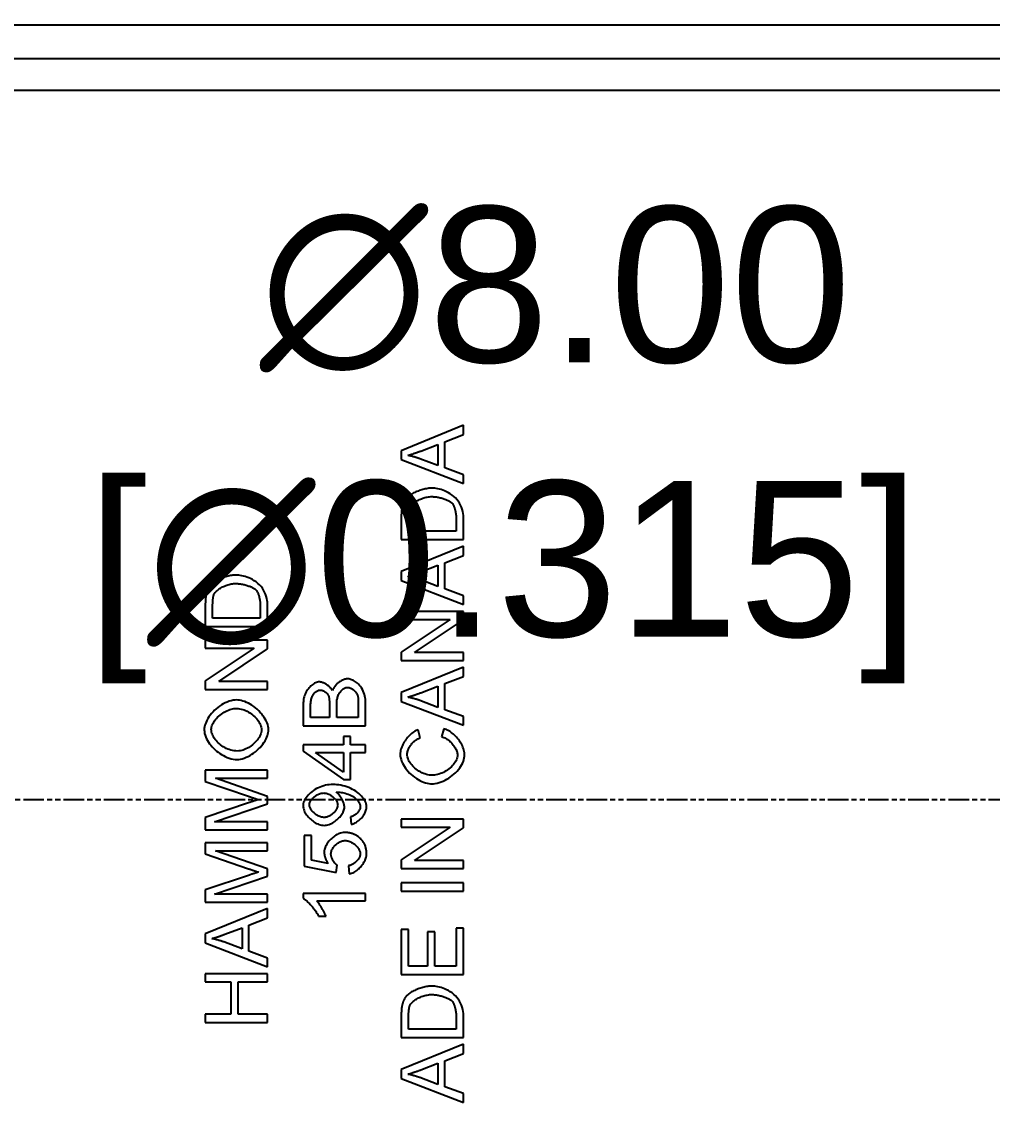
# Model space of a CAD drawing. Extents: x 13 to 546, y 6 to 425.
# Drawn here: x 160.46 to 191.65, y 351.67 to 386.38 of the extents above; entities that cross this region are included whole.
import ezdxf

# ---------------------------------------------------------------- set-up
doc = ezdxf.new("R2010")
doc.units = 0
doc.linetypes.add('DOUBLE_DASH_CHAIN', pattern=[1.2403, 0.6614, -0.0827, 0.1654, -0.0827, 0.1654, -0.0827])
doc.layers.get('DEFPOINTS').update_dxf_attribs({"linetype": 'CONTINUOUS'})
for name, color, linetype in [('DIMENSION__ANSI_', 7, 'CONTINUOUS'), ('SECTION_LINE__ANSI_', 7, 'DOUBLE_DASH_CHAIN'), ('VISIBLE__ANSI_', 7, 'CONTINUOUS')]:
    doc.layers.add(name, color=color, linetype=linetype)
doc.styles.add('NOTE_TEXT__ANSI_', font='ARIAL.TTF')
doc.dimstyles.get("Standard").update_dxf_attribs({"dimtxt": 2.5, "dimasz": 2.5, "dimexe": 1.25, "dimexo": 0.625, "dimtad": 1, "dimcen": 2.5, "dimazin": 3, "dimtfac": 1, "dimtmove": 0, "dimatfit": 3})

# ---------------------------------------------------------------- blocks, each defined once
blk = doc.blocks.new('2DTRANSSECTION0')
at = {"layer": 'SECTION_LINE__ANSI_', "linetype": 'DOUBLE_DASH_CHAIN'}
blk.add_line((215.453, 361.384), (124.453, 361.384), dxfattribs=at)
blk = doc.blocks.new('*X44')
at = {"layer": 'DIMENSION__ANSI_', "linetype": 'CONTINUOUS', "style": 'NOTE_TEXT__ANSI_'}
for s, p in [('64.60', (159.611, 407.148)), (' [2.543]', (154.015, 398.338))]:
    blk.add_text(s, height=5, dxfattribs=at).set_placement(p)
blk = doc.blocks.new('*D6')
at = {"layer": 'DEFPOINTS', "color": 0}
for p in [(202.253, 404.766), (137.653, 381.184), (202.253, 381.184)]:
    blk.add_point(p, dxfattribs=at)
at = {"layer": 'DIMENSION__ANSI_'}
for p, q in [((137.653, 382.784), (137.653, 407.941)), ((202.253, 382.784), (202.253, 407.941)), ((140.153, 404.766), (157.387, 404.766)), ((199.753, 404.766), (181.835, 404.766))]:
    blk.add_line(p, q, dxfattribs=at)
for points in [[(140.153, 405.183), (140.153, 404.35), (137.653, 404.766)], [(199.753, 405.183), (199.753, 404.35), (202.253, 404.766)]]:
    blk.add_solid(points, dxfattribs=at)
blk.add_blockref('*X44', (0, 0), dxfattribs=at)
blk = doc.blocks.new('*X46')
at = {"layer": 'DIMENSION__ANSI_', "linetype": 'CONTINUOUS', "style": 'NOTE_TEXT__ANSI_'}
for s, p in [('∅8.00', (168.114, 375.443)), (' [∅0.315]', (160.614, 366.633))]:
    blk.add_text(s, height=5, dxfattribs=at).set_placement(p)
blk = doc.blocks.new('*D8')
at = {"layer": 'DEFPOINTS', "color": 0}
for p in [(204.794, 384.272), (199.711, 378.095)]:
    blk.add_point(p, dxfattribs=at)
at = {"layer": 'DIMENSION__ANSI_'}
for p, q in [((202.163, 381.184), (202.343, 381.184)), ((202.253, 381.094), (202.253, 381.274)), ((195.435, 372.898), (198.123, 376.164)), ((192.935, 372.898), (195.435, 372.898))]:
    blk.add_line(p, q, dxfattribs=at)
blk.add_solid([(197.801, 376.429), (198.445, 375.899), (199.711, 378.095)], dxfattribs=at)
blk.add_blockref('*X46', (0, 0), dxfattribs=at)

msp = doc.modelspace()

# ---------------------------------------------------------------- linework, layer by layer
at = {"layer": 'VISIBLE__ANSI_'}
for p, q in [((132.553, 386.284), (207.353, 386.284)), ((200.253, 385.184), (139.653, 385.184)), ((141.394, 384.184), (198.511, 384.184)), ((174.66, 373.419), (172.66, 372.602)), ((174.66, 373.117), (174.66, 373.419)), ((174.055, 372.885), (174.66, 373.117)), ((174.055, 372.047), (174.055, 372.885)), ((172.66, 372.602), (172.66, 372.315)), ((173.285, 372.592), (173.84, 372.803)), ((173.84, 372.803), (173.84, 372.123)), ((172.66, 372.315), (174.66, 371.547)), ((173.84, 372.123), (173.253, 372.344)), ((174.66, 371.827), (174.055, 372.047)), ((174.66, 371.547), (174.66, 371.827)), ((172.66, 370.435), (172.66, 369.746)), ((172.896, 370.012), (172.896, 370.432)), ((174.424, 370.438), (174.424, 370.012)), ((174.66, 369.746), (174.66, 370.469)), ((172.66, 369.746), (174.66, 369.746)), ((174.424, 370.012), (172.896, 370.012)), ((174.66, 369.536), (172.66, 368.719)), ((174.66, 369.234), (174.66, 369.536)), ((174.055, 369.002), (174.66, 369.234)), ((172.66, 368.719), (172.66, 368.432)), ((173.285, 368.71), (173.84, 368.92)), ((173.84, 368.92), (173.84, 368.24)), ((174.055, 368.164), (174.055, 369.002)), ((172.66, 368.432), (174.66, 367.664)), ((173.84, 368.24), (173.253, 368.461)), ((174.66, 367.945), (174.055, 368.164)), ((166.365, 367.643), (166.365, 366.954)), ((166.601, 367.22), (166.601, 367.64)), ((168.129, 367.646), (168.129, 367.22)), ((168.365, 366.954), (168.365, 367.677)), ((174.66, 367.664), (174.66, 367.945)), ((174.66, 367.438), (172.66, 367.438)), ((172.66, 367.438), (172.66, 367.185)), ((174.66, 367.167), (174.66, 367.438)), ((166.365, 366.954), (168.365, 366.954)), ((168.129, 367.22), (166.601, 367.22)), ((172.66, 367.185), (174.23, 367.185)), ((174.23, 367.185), (172.66, 366.134)), ((173.09, 366.115), (174.66, 367.167)), ((168.365, 366.511), (166.365, 366.511)), ((166.365, 366.511), (166.365, 366.258)), ((166.365, 366.258), (167.935, 366.258)), ((167.935, 366.258), (166.365, 365.206)), ((166.795, 365.188), (168.365, 366.239)), ((168.365, 366.239), (168.365, 366.511)), ((172.66, 366.134), (172.66, 365.862)), ((174.66, 366.115), (173.09, 366.115)), ((174.66, 365.862), (174.66, 366.115)), ((172.66, 365.862), (174.66, 365.862)), ((174.66, 365.653), (172.66, 364.836)), ((174.66, 365.352), (174.66, 365.653)), ((166.365, 365.206), (166.365, 364.935)), ((174.055, 365.12), (174.66, 365.352)), ((166.365, 364.935), (168.365, 364.935)), ((168.365, 365.188), (166.795, 365.188)), ((168.365, 364.935), (168.365, 365.188)), ((173.285, 364.827), (173.84, 365.037)), ((173.84, 365.037), (173.84, 364.358)), ((174.055, 364.281), (174.055, 365.12)), ((169.512, 364.512), (169.512, 363.762)), ((171.276, 364.526), (171.276, 364.028)), ((171.512, 363.762), (171.512, 364.525)), ((172.66, 364.836), (172.66, 364.55)), ((172.66, 364.55), (174.66, 363.781)), ((173.84, 364.358), (173.253, 364.579)), ((169.749, 364.028), (169.749, 364.427)), ((170.352, 364.459), (170.352, 364.028)), ((170.589, 364.028), (170.589, 364.489)), ((174.66, 364.062), (174.055, 364.281)), ((170.352, 364.028), (169.749, 364.028)), ((171.276, 364.028), (170.589, 364.028)), ((174.66, 363.781), (174.66, 364.062)), ((169.512, 363.762), (171.512, 363.762)), ((173.27, 363.379), (173.207, 363.64)), ((174.024, 363.673), (173.957, 363.408)), ((170.808, 363.153), (169.512, 363.153)), ((169.512, 363.153), (169.512, 362.951)), ((171.034, 363.422), (170.808, 363.422)), ((170.808, 363.422), (170.808, 363.153)), ((171.034, 363.153), (171.034, 363.422)), ((171.512, 363.153), (171.034, 363.153)), ((171.512, 362.907), (171.512, 363.153)), ((169.512, 362.951), (170.808, 362.04)), ((170.808, 362.281), (169.906, 362.907)), ((169.906, 362.907), (170.808, 362.907)), ((170.808, 362.907), (170.808, 362.281)), ((171.034, 362.04), (171.034, 362.907)), ((171.034, 362.907), (171.512, 362.907)), ((168.365, 362.337), (166.365, 362.337)), ((166.365, 362.337), (166.365, 361.982)), ((168.365, 361.499), (166.691, 362.082)), ((166.691, 362.082), (168.365, 362.082)), ((168.365, 362.082), (168.365, 362.337)), ((166.365, 361.982), (167.757, 361.502)), ((170.808, 362.04), (171.034, 362.04)), ((168.365, 361.261), (168.365, 361.499)), ((167.781, 361.299), (166.365, 360.825)), ((166.662, 360.682), (168.365, 361.261)), ((166.365, 360.825), (166.365, 360.427)), ((168.365, 360.682), (166.662, 360.682)), ((168.365, 360.427), (168.365, 360.682)), ((171.028, 360.84), (171.049, 360.604)), ((174.66, 360.762), (172.66, 360.762)), ((172.66, 360.762), (172.66, 360.509)), ((174.66, 360.49), (174.66, 360.762)), ((166.365, 360.427), (168.365, 360.427)), ((172.66, 360.509), (174.23, 360.509)), ((174.23, 360.509), (172.66, 359.457)), ((173.09, 359.438), (174.66, 360.49)), ((168.365, 360.009), (166.365, 360.009)), ((166.365, 360.009), (166.365, 359.654)), ((168.365, 359.755), (168.365, 360.009)), ((169.773, 360.246), (169.538, 360.246)), ((169.538, 360.246), (169.538, 359.252)), ((169.773, 359.448), (169.773, 360.246)), ((166.365, 359.654), (167.757, 359.174)), ((168.365, 359.171), (166.691, 359.755)), ((166.691, 359.755), (168.365, 359.755)), ((170.31, 359.34), (169.773, 359.448)), ((170.566, 359.058), (170.596, 359.288)), ((172.66, 359.457), (172.66, 359.185)), ((174.66, 359.438), (173.09, 359.438)), ((174.66, 359.185), (174.66, 359.438)), ((167.781, 358.971), (166.365, 358.497)), ((168.365, 358.933), (168.365, 359.171)), ((169.538, 359.252), (170.566, 359.058)), ((170.967, 359.271), (170.988, 359.014)), ((172.66, 359.185), (174.66, 359.185)), ((166.662, 358.354), (168.365, 358.933)), ((172.66, 358.722), (172.66, 358.457)), ((174.66, 358.722), (172.66, 358.722)), ((174.66, 358.457), (174.66, 358.722)), ((166.365, 358.497), (166.365, 358.099)), ((168.365, 358.354), (166.662, 358.354)), ((168.365, 358.099), (168.365, 358.354)), ((171.512, 358.384), (169.505, 358.384)), ((169.505, 358.384), (169.505, 358.226)), ((171.512, 358.139), (171.512, 358.384)), ((172.66, 358.457), (174.66, 358.457)), ((166.365, 358.099), (168.365, 358.099)), ((169.948, 358.139), (171.512, 358.139)), ((168.365, 357.896), (166.365, 357.079)), ((167.76, 357.363), (168.365, 357.595)), ((168.365, 357.595), (168.365, 357.896)), ((170.006, 357.648), (170.244, 357.648)), ((166.99, 357.07), (167.545, 357.281)), ((167.545, 357.281), (167.545, 356.601)), ((167.76, 356.525), (167.76, 357.363)), ((172.66, 357.225), (172.66, 355.777)), ((172.896, 357.225), (172.66, 357.225)), ((172.896, 356.042), (172.896, 357.225)), ((174.66, 357.271), (174.424, 357.271)), ((174.424, 357.271), (174.424, 356.042)), ((174.66, 355.777), (174.66, 357.271)), ((166.365, 357.079), (166.365, 356.793)), ((173.744, 357.15), (173.507, 357.15)), ((173.507, 357.15), (173.507, 356.042)), ((173.744, 356.042), (173.744, 357.15)), ((166.365, 356.793), (168.365, 356.025)), ((167.545, 356.601), (166.958, 356.822)), ((168.365, 356.305), (167.76, 356.525)), ((168.365, 356.025), (168.365, 356.305)), ((173.507, 356.042), (172.896, 356.042)), ((174.424, 356.042), (173.744, 356.042)), ((168.365, 355.802), (166.365, 355.802)), ((166.365, 355.802), (166.365, 355.537)), ((166.365, 355.537), (167.187, 355.537)), ((167.187, 355.537), (167.187, 354.5)), ((167.423, 354.5), (167.423, 355.537)), ((167.423, 355.537), (168.365, 355.537)), ((168.365, 355.537), (168.365, 355.802)), ((172.66, 355.777), (174.66, 355.777)), ((166.365, 354.5), (166.365, 354.235)), ((167.187, 354.5), (166.365, 354.5)), ((168.365, 354.5), (167.423, 354.5)), ((168.365, 354.235), (168.365, 354.5)), ((172.66, 354.441), (172.66, 353.752)), ((172.896, 354.018), (172.896, 354.438)), ((174.424, 354.445), (174.424, 354.018)), ((174.66, 353.752), (174.66, 354.475)), ((166.365, 354.235), (168.365, 354.235)), ((172.66, 353.752), (174.66, 353.752)), ((174.424, 354.018), (172.896, 354.018)), ((174.66, 353.542), (172.66, 352.725)), ((174.66, 353.24), (174.66, 353.542)), ((174.055, 353.009), (174.66, 353.24)), ((172.66, 352.725), (172.66, 352.438)), ((173.285, 352.716), (173.84, 352.926)), ((173.84, 352.926), (173.84, 352.246)), ((174.055, 352.17), (174.055, 353.009)), ((172.66, 352.438), (174.66, 351.67)), ((173.84, 352.246), (173.253, 352.467)), ((174.66, 351.951), (174.055, 352.17)), ((174.66, 351.67), (174.66, 351.951))]:
    msp.add_line(p, q, dxfattribs=at)
at = {"layer": 'VISIBLE__ANSI_', "flags": 128}
for points in [[(172.87, 372.452), (172.888, 372.457), (172.905, 372.462), (172.923, 372.468), (172.94, 372.473), (172.958, 372.478), (172.976, 372.484), (172.993, 372.49), (173.011, 372.495), (173.028, 372.501), (173.045, 372.507), (173.062, 372.513), (173.079, 372.519), (173.097, 372.524), (173.114, 372.53), (173.131, 372.536), (173.148, 372.543), (173.165, 372.549), (173.183, 372.555), (173.2, 372.561), (173.217, 372.567), (173.234, 372.574), (173.251, 372.58), (173.268, 372.586), (173.285, 372.592)], [(173.253, 372.344), (173.237, 372.349), (173.222, 372.355), (173.206, 372.36), (173.19, 372.366), (173.174, 372.371), (173.159, 372.376), (173.143, 372.381), (173.127, 372.386), (173.111, 372.391), (173.095, 372.396), (173.079, 372.4), (173.063, 372.405), (173.047, 372.409), (173.031, 372.414), (173.015, 372.418), (172.999, 372.422), (172.983, 372.426), (172.967, 372.43), (172.951, 372.434), (172.935, 372.438), (172.919, 372.442), (172.903, 372.445), (172.886, 372.449), (172.87, 372.452)], [(173.649, 371.4), (173.616, 371.4), (173.581, 371.397), (173.545, 371.394), (173.509, 371.389), (173.471, 371.382), (173.433, 371.375), (173.394, 371.366), (173.356, 371.356), (173.317, 371.345), (173.278, 371.333), (173.24, 371.32), (173.202, 371.306), (173.164, 371.292), (173.128, 371.277), (173.092, 371.261), (173.057, 371.244), (173.024, 371.227), (172.992, 371.209), (172.962, 371.191), (172.934, 371.173), (172.907, 371.154), (172.88, 371.132), (172.855, 371.109), (172.832, 371.085)], [(172.937, 370.774), (172.947, 370.796), (172.961, 370.818), (172.979, 370.841), (172.999, 370.864), (173.022, 370.887), (173.046, 370.908), (173.072, 370.928), (173.098, 370.947), (173.125, 370.965), (173.153, 370.983), (173.183, 371), (173.214, 371.016), (173.246, 371.032), (173.28, 371.047), (173.314, 371.061), (173.349, 371.074), (173.384, 371.086), (173.42, 371.096), (173.457, 371.105), (173.494, 371.113), (173.532, 371.119), (173.569, 371.124), (173.607, 371.126), (173.645, 371.127)], [(173.645, 371.127), (173.672, 371.127), (173.701, 371.125), (173.73, 371.123), (173.76, 371.12), (173.79, 371.116), (173.821, 371.111), (173.851, 371.105), (173.882, 371.098), (173.913, 371.091), (173.943, 371.084), (173.973, 371.075), (174.002, 371.067), (174.031, 371.057), (174.059, 371.048), (174.087, 371.037), (174.113, 371.027), (174.138, 371.016), (174.162, 371.005), (174.185, 370.994), (174.206, 370.983), (174.226, 370.971), (174.246, 370.958), (174.266, 370.943), (174.283, 370.928)], [(174.66, 370.469), (174.657, 370.523), (174.65, 370.585), (174.637, 370.651), (174.619, 370.72), (174.595, 370.788), (174.566, 370.854), (174.531, 370.918), (174.492, 370.977), (174.448, 371.033), (174.4, 371.085), (174.348, 371.133), (174.291, 371.178), (174.233, 371.218), (174.173, 371.253), (174.113, 371.283), (174.053, 371.31), (173.995, 371.332), (173.939, 371.351), (173.885, 371.366), (173.833, 371.379), (173.783, 371.388), (173.735, 371.395), (173.691, 371.399), (173.649, 371.4)], [(172.689, 370.792), (172.686, 370.778), (172.683, 370.763), (172.68, 370.748), (172.678, 370.733), (172.675, 370.718), (172.673, 370.703), (172.671, 370.687), (172.67, 370.672), (172.668, 370.657), (172.667, 370.643), (172.666, 370.628), (172.665, 370.614), (172.664, 370.599), (172.663, 370.584), (172.663, 370.569), (172.662, 370.554), (172.661, 370.539), (172.661, 370.524), (172.661, 370.509), (172.66, 370.494), (172.66, 370.479), (172.66, 370.465), (172.66, 370.45), (172.66, 370.435)], [(172.832, 371.085), (172.823, 371.074), (172.815, 371.064), (172.806, 371.053), (172.798, 371.042), (172.79, 371.03), (172.783, 371.019), (172.775, 371.008), (172.768, 370.996), (172.762, 370.984), (172.755, 370.972), (172.749, 370.96), (172.743, 370.947), (172.737, 370.935), (172.731, 370.922), (172.726, 370.91), (172.721, 370.897), (172.716, 370.884), (172.711, 370.871), (172.707, 370.858), (172.703, 370.845), (172.699, 370.832), (172.695, 370.819), (172.692, 370.805), (172.689, 370.792)], [(172.896, 370.432), (172.896, 370.447), (172.896, 370.461), (172.896, 370.476), (172.897, 370.491), (172.897, 370.506), (172.898, 370.521), (172.898, 370.536), (172.899, 370.551), (172.9, 370.566), (172.901, 370.581), (172.902, 370.595), (172.904, 370.61), (172.905, 370.625), (172.907, 370.639), (172.909, 370.653), (172.911, 370.667), (172.913, 370.682), (172.916, 370.696), (172.919, 370.71), (172.922, 370.723), (172.925, 370.736), (172.929, 370.749), (172.933, 370.762), (172.937, 370.774)], [(174.283, 370.928), (174.301, 370.907), (174.316, 370.883), (174.329, 370.861), (174.338, 370.843), (174.346, 370.825), (174.353, 370.806), (174.361, 370.787), (174.367, 370.768), (174.374, 370.749), (174.379, 370.73), (174.385, 370.71), (174.39, 370.691), (174.395, 370.671), (174.4, 370.65), (174.404, 370.63), (174.408, 370.609), (174.411, 370.587), (174.414, 370.566), (174.417, 370.545), (174.419, 370.523), (174.421, 370.502), (174.422, 370.481), (174.423, 370.459), (174.424, 370.438)], [(172.87, 368.57), (172.888, 368.574), (172.905, 368.58), (172.923, 368.585), (172.94, 368.59), (172.958, 368.596), (172.976, 368.601), (172.993, 368.607), (173.011, 368.613), (173.028, 368.619), (173.045, 368.624), (173.062, 368.63), (173.079, 368.636), (173.097, 368.642), (173.114, 368.648), (173.131, 368.654), (173.148, 368.66), (173.165, 368.666), (173.183, 368.672), (173.2, 368.678), (173.217, 368.685), (173.234, 368.691), (173.251, 368.697), (173.268, 368.703), (173.285, 368.71)], [(167.354, 368.608), (167.321, 368.608), (167.286, 368.605), (167.25, 368.602), (167.214, 368.597), (167.176, 368.59), (167.138, 368.583), (167.1, 368.574), (167.061, 368.564), (167.022, 368.553), (166.983, 368.541), (166.945, 368.528), (166.907, 368.515), (166.869, 368.5), (166.833, 368.485), (166.797, 368.469), (166.763, 368.452), (166.729, 368.435), (166.698, 368.418), (166.668, 368.399), (166.639, 368.381), (166.612, 368.362), (166.585, 368.34), (166.56, 368.317), (166.537, 368.293)], [(166.642, 367.982), (166.653, 368.004), (166.666, 368.026), (166.684, 368.049), (166.704, 368.072), (166.727, 368.095), (166.752, 368.116), (166.777, 368.136), (166.803, 368.155), (166.83, 368.173), (166.858, 368.191), (166.888, 368.208), (166.919, 368.225), (166.952, 368.24), (166.985, 368.255), (167.019, 368.269), (167.054, 368.282), (167.089, 368.294), (167.126, 368.304), (167.162, 368.313), (167.2, 368.321), (167.237, 368.327), (167.275, 368.332), (167.312, 368.335), (167.35, 368.336)], [(167.35, 368.336), (167.378, 368.335), (167.406, 368.334), (167.436, 368.331), (167.465, 368.328), (167.496, 368.324), (167.526, 368.319), (167.557, 368.313), (167.587, 368.307), (167.618, 368.299), (167.648, 368.292), (167.678, 368.283), (167.708, 368.275), (167.736, 368.265), (167.765, 368.256), (167.792, 368.246), (167.818, 368.235), (167.843, 368.224), (167.867, 368.213), (167.89, 368.202), (167.911, 368.191), (167.931, 368.179), (167.952, 368.166), (167.971, 368.151), (167.988, 368.136)], [(168.365, 367.677), (168.363, 367.732), (168.355, 367.793), (168.343, 367.859), (168.324, 367.928), (168.3, 367.996), (168.271, 368.062), (168.237, 368.126), (168.197, 368.186), (168.154, 368.241), (168.105, 368.293), (168.053, 368.341), (167.997, 368.386), (167.938, 368.426), (167.878, 368.461), (167.818, 368.492), (167.759, 368.518), (167.7, 368.54), (167.644, 368.559), (167.59, 368.574), (167.538, 368.587), (167.488, 368.596), (167.441, 368.603), (167.396, 368.607), (167.354, 368.608)], [(173.253, 368.461), (173.237, 368.467), (173.222, 368.472), (173.206, 368.478), (173.19, 368.483), (173.174, 368.488), (173.159, 368.493), (173.143, 368.498), (173.127, 368.503), (173.111, 368.508), (173.095, 368.513), (173.079, 368.518), (173.063, 368.522), (173.047, 368.527), (173.031, 368.531), (173.015, 368.535), (172.999, 368.54), (172.983, 368.544), (172.967, 368.548), (172.951, 368.552), (172.935, 368.555), (172.919, 368.559), (172.903, 368.563), (172.886, 368.566), (172.87, 368.57)], [(166.394, 368), (166.391, 367.986), (166.388, 367.971), (166.385, 367.956), (166.383, 367.941), (166.38, 367.926), (166.378, 367.911), (166.377, 367.896), (166.375, 367.88), (166.374, 367.866), (166.372, 367.851), (166.371, 367.836), (166.37, 367.822), (166.369, 367.807), (166.368, 367.792), (166.368, 367.777), (166.367, 367.762), (166.367, 367.747), (166.366, 367.732), (166.366, 367.717), (166.365, 367.702), (166.365, 367.687), (166.365, 367.673), (166.365, 367.658), (166.365, 367.643)], [(166.537, 368.293), (166.528, 368.282), (166.52, 368.272), (166.511, 368.261), (166.503, 368.25), (166.496, 368.239), (166.488, 368.227), (166.481, 368.216), (166.474, 368.204), (166.467, 368.192), (166.46, 368.18), (166.454, 368.168), (166.448, 368.156), (166.442, 368.143), (166.436, 368.131), (166.431, 368.118), (166.426, 368.105), (166.421, 368.092), (166.416, 368.079), (166.412, 368.066), (166.408, 368.053), (166.404, 368.04), (166.401, 368.027), (166.397, 368.014), (166.394, 368)], [(166.601, 367.64), (166.601, 367.655), (166.601, 367.669), (166.602, 367.684), (166.602, 367.699), (166.602, 367.714), (166.603, 367.729), (166.604, 367.744), (166.604, 367.759), (166.605, 367.774), (166.606, 367.789), (166.607, 367.804), (166.609, 367.818), (166.61, 367.833), (166.612, 367.847), (166.614, 367.861), (166.616, 367.876), (166.618, 367.89), (166.621, 367.904), (166.624, 367.918), (166.627, 367.931), (166.63, 367.944), (166.634, 367.957), (166.638, 367.97), (166.642, 367.982)], [(167.988, 368.136), (168.006, 368.115), (168.022, 368.091), (168.034, 368.069), (168.043, 368.051), (168.051, 368.033), (168.059, 368.014), (168.066, 367.995), (168.073, 367.976), (168.079, 367.957), (168.085, 367.938), (168.09, 367.918), (168.095, 367.899), (168.1, 367.879), (168.105, 367.858), (168.109, 367.838), (168.113, 367.817), (168.116, 367.796), (168.12, 367.774), (168.122, 367.753), (168.125, 367.732), (168.126, 367.71), (168.128, 367.689), (168.128, 367.668), (168.129, 367.646)], [(170.933, 365.273), (170.906, 365.272), (170.879, 365.267), (170.852, 365.261), (170.826, 365.253), (170.8, 365.244), (170.775, 365.233), (170.75, 365.22), (170.726, 365.207), (170.702, 365.193), (170.679, 365.177), (170.656, 365.161), (170.635, 365.144), (170.614, 365.127), (170.593, 365.109), (170.574, 365.09), (170.555, 365.07), (170.537, 365.05), (170.521, 365.03), (170.505, 365.009), (170.491, 364.988), (170.478, 364.966), (170.467, 364.943), (170.457, 364.919), (170.448, 364.895)], [(171.512, 364.525), (171.511, 364.569), (171.507, 364.617), (171.499, 364.668), (171.489, 364.721), (171.474, 364.775), (171.456, 364.828), (171.435, 364.881), (171.41, 364.931), (171.381, 364.98), (171.35, 365.024), (171.318, 365.064), (171.285, 365.099), (171.252, 365.13), (171.219, 365.157), (171.187, 365.18), (171.156, 365.2), (171.124, 365.217), (171.093, 365.232), (171.063, 365.245), (171.034, 365.255), (171.007, 365.263), (170.98, 365.269), (170.956, 365.272), (170.933, 365.273)], [(170.025, 365.175), (169.998, 365.174), (169.969, 365.168), (169.937, 365.158), (169.906, 365.145), (169.876, 365.13), (169.847, 365.113), (169.818, 365.093), (169.788, 365.071), (169.759, 365.046), (169.73, 365.018), (169.702, 364.989), (169.676, 364.957), (169.651, 364.923), (169.627, 364.889), (169.606, 364.853), (169.587, 364.816), (169.569, 364.778), (169.554, 364.739), (169.541, 364.7), (169.531, 364.662), (169.523, 364.623), (169.517, 364.586), (169.514, 364.549), (169.512, 364.512)], [(169.749, 364.427), (169.749, 364.458), (169.751, 364.489), (169.753, 364.52), (169.757, 364.551), (169.762, 364.582), (169.768, 364.612), (169.776, 364.642), (169.786, 364.671), (169.797, 364.7), (169.81, 364.728), (169.825, 364.755), (169.841, 364.78), (169.858, 364.803), (169.876, 364.823), (169.894, 364.841), (169.913, 364.857), (169.931, 364.871), (169.95, 364.883), (169.969, 364.893), (169.987, 364.901), (170.005, 364.907), (170.023, 364.911), (170.039, 364.914), (170.055, 364.915)], [(170.448, 364.895), (170.439, 364.913), (170.428, 364.93), (170.415, 364.948), (170.402, 364.965), (170.387, 364.982), (170.371, 364.998), (170.354, 365.015), (170.336, 365.03), (170.318, 365.045), (170.299, 365.06), (170.28, 365.074), (170.26, 365.087), (170.241, 365.099), (170.221, 365.111), (170.201, 365.122), (170.181, 365.132), (170.161, 365.141), (170.141, 365.149), (170.122, 365.156), (170.103, 365.162), (170.084, 365.168), (170.064, 365.172), (170.044, 365.174), (170.025, 365.175)], [(170.055, 364.915), (170.069, 364.914), (170.083, 364.913), (170.097, 364.91), (170.111, 364.906), (170.125, 364.902), (170.14, 364.897), (170.154, 364.89), (170.168, 364.884), (170.182, 364.876), (170.195, 364.868), (170.209, 364.859), (170.221, 364.85), (170.234, 364.841), (170.245, 364.831), (170.257, 364.821), (170.268, 364.81), (170.278, 364.799), (170.288, 364.787), (170.296, 364.776), (170.305, 364.764), (170.312, 364.752), (170.319, 364.739), (170.325, 364.726), (170.329, 364.712)], [(170.589, 364.489), (170.589, 364.521), (170.591, 364.553), (170.595, 364.585), (170.6, 364.617), (170.607, 364.648), (170.615, 364.679), (170.625, 364.709), (170.636, 364.739), (170.649, 364.768), (170.663, 364.796), (170.68, 364.824), (170.697, 364.85), (170.715, 364.874), (170.735, 364.896), (170.754, 364.915), (170.775, 364.933), (170.795, 364.949), (170.816, 364.963), (170.836, 364.974), (170.857, 364.984), (170.877, 364.991), (170.896, 364.996), (170.914, 364.999), (170.932, 365)], [(170.932, 365), (170.951, 364.999), (170.97, 364.996), (170.989, 364.992), (171.007, 364.986), (171.025, 364.979), (171.043, 364.971), (171.06, 364.962), (171.078, 364.952), (171.095, 364.941), (171.113, 364.929), (171.13, 364.916), (171.146, 364.902), (171.162, 364.887), (171.177, 364.872), (171.191, 364.856), (171.204, 364.84), (171.216, 364.823), (171.227, 364.806), (171.237, 364.788), (171.246, 364.771), (171.253, 364.754), (171.259, 364.737), (171.264, 364.721), (171.267, 364.706)], [(167.368, 364.596), (167.314, 364.594), (167.257, 364.586), (167.196, 364.572), (167.132, 364.553), (167.067, 364.529), (167.004, 364.501), (166.942, 364.469), (166.882, 364.434), (166.824, 364.396), (166.768, 364.355), (166.714, 364.31), (166.662, 364.263), (166.612, 364.214), (166.566, 364.162), (166.522, 364.108), (166.482, 364.052), (166.446, 363.997), (166.416, 363.941), (166.389, 363.887), (166.368, 363.833), (166.351, 363.781), (166.339, 363.732), (166.332, 363.684), (166.33, 363.64)], [(168.399, 363.64), (168.395, 363.69), (168.386, 363.745), (168.37, 363.804), (168.348, 363.864), (168.321, 363.924), (168.29, 363.981), (168.256, 364.037), (168.218, 364.091), (168.177, 364.145), (168.132, 364.197), (168.084, 364.247), (168.033, 364.295), (167.979, 364.341), (167.922, 364.385), (167.864, 364.424), (167.805, 364.46), (167.747, 364.492), (167.688, 364.519), (167.631, 364.543), (167.574, 364.562), (167.518, 364.577), (167.466, 364.588), (167.415, 364.594), (167.368, 364.596)], [(170.329, 364.712), (170.332, 364.703), (170.334, 364.694), (170.336, 364.684), (170.338, 364.674), (170.34, 364.664), (170.342, 364.654), (170.343, 364.643), (170.344, 364.633), (170.346, 364.622), (170.347, 364.612), (170.347, 364.601), (170.348, 364.59), (170.349, 364.579), (170.35, 364.568), (170.35, 364.557), (170.351, 364.546), (170.351, 364.535), (170.351, 364.524), (170.352, 364.513), (170.352, 364.502), (170.352, 364.491), (170.352, 364.48), (170.352, 364.47), (170.352, 364.459)], [(171.267, 364.706), (171.268, 364.699), (171.269, 364.691), (171.27, 364.683), (171.271, 364.675), (171.272, 364.667), (171.272, 364.659), (171.273, 364.651), (171.273, 364.643), (171.274, 364.636), (171.274, 364.629), (171.274, 364.622), (171.275, 364.614), (171.275, 364.607), (171.275, 364.6), (171.275, 364.592), (171.276, 364.585), (171.276, 364.577), (171.276, 364.57), (171.276, 364.562), (171.276, 364.555), (171.276, 364.548), (171.276, 364.54), (171.276, 364.533), (171.276, 364.526)], [(172.87, 364.687), (172.888, 364.692), (172.905, 364.697), (172.923, 364.702), (172.94, 364.708), (172.958, 364.713), (172.976, 364.719), (172.993, 364.724), (173.011, 364.73), (173.028, 364.736), (173.045, 364.742), (173.062, 364.747), (173.079, 364.753), (173.097, 364.759), (173.114, 364.765), (173.131, 364.771), (173.148, 364.777), (173.165, 364.783), (173.183, 364.79), (173.2, 364.796), (173.217, 364.802), (173.234, 364.808), (173.251, 364.815), (173.268, 364.821), (173.285, 364.827)], [(173.253, 364.579), (173.237, 364.584), (173.222, 364.59), (173.206, 364.595), (173.19, 364.6), (173.174, 364.606), (173.159, 364.611), (173.143, 364.616), (173.127, 364.621), (173.111, 364.626), (173.095, 364.63), (173.079, 364.635), (173.063, 364.64), (173.047, 364.644), (173.031, 364.648), (173.015, 364.653), (172.999, 364.657), (172.983, 364.661), (172.967, 364.665), (172.951, 364.669), (172.935, 364.673), (172.919, 364.676), (172.903, 364.68), (172.886, 364.683), (172.87, 364.687)], [(166.557, 363.642), (166.559, 363.679), (166.567, 363.719), (166.579, 363.762), (166.596, 363.805), (166.616, 363.846), (166.639, 363.886), (166.665, 363.925), (166.693, 363.964), (166.725, 364.002), (166.76, 364.039), (166.798, 364.075), (166.838, 364.11), (166.88, 364.143), (166.924, 364.174), (166.969, 364.202), (167.014, 364.227), (167.06, 364.249), (167.107, 364.269), (167.153, 364.286), (167.199, 364.299), (167.243, 364.31), (167.286, 364.317), (167.326, 364.322), (167.365, 364.323)], [(167.365, 364.323), (167.416, 364.321), (167.466, 364.315), (167.516, 364.305), (167.565, 364.292), (167.613, 364.275), (167.661, 364.256), (167.707, 364.234), (167.752, 364.209), (167.795, 364.182), (167.837, 364.154), (167.877, 364.123), (167.916, 364.091), (167.953, 364.057), (167.987, 364.022), (168.019, 363.986), (168.049, 363.949), (168.075, 363.911), (168.099, 363.873), (168.12, 363.835), (168.137, 363.796), (168.151, 363.758), (168.162, 363.719), (168.169, 363.679), (168.171, 363.639)], [(166.33, 363.64), (166.334, 363.58), (166.344, 363.52), (166.36, 363.461), (166.382, 363.403), (166.407, 363.348), (166.436, 363.294), (166.469, 363.242), (166.504, 363.191), (166.543, 363.141), (166.585, 363.092), (166.63, 363.045), (166.678, 362.999), (166.728, 362.956), (166.78, 362.915), (166.834, 362.876), (166.89, 362.84), (166.948, 362.807), (167.008, 362.776), (167.069, 362.75), (167.131, 362.727), (167.195, 362.709), (167.26, 362.695), (167.325, 362.686), (167.391, 362.683)], [(167.394, 362.956), (167.341, 362.958), (167.288, 362.963), (167.236, 362.972), (167.185, 362.985), (167.134, 363), (167.084, 363.019), (167.035, 363.041), (166.988, 363.065), (166.942, 363.092), (166.898, 363.121), (166.856, 363.152), (166.816, 363.185), (166.778, 363.22), (166.743, 363.255), (166.711, 363.292), (166.681, 363.33), (166.654, 363.368), (166.63, 363.407), (166.609, 363.446), (166.591, 363.484), (166.577, 363.523), (166.567, 363.562), (166.56, 363.602), (166.557, 363.642)], [(167.391, 362.683), (167.441, 362.686), (167.496, 362.694), (167.554, 362.708), (167.617, 362.729), (167.68, 362.754), (167.742, 362.783), (167.802, 362.816), (167.86, 362.852), (167.917, 362.89), (167.972, 362.932), (168.024, 362.976), (168.075, 363.024), (168.123, 363.073), (168.169, 363.125), (168.211, 363.178), (168.25, 363.233), (168.285, 363.288), (168.315, 363.342), (168.34, 363.396), (168.361, 363.449), (168.378, 363.501), (168.389, 363.55), (168.396, 363.596), (168.399, 363.64)], [(168.171, 363.639), (168.168, 363.595), (168.16, 363.553), (168.148, 363.511), (168.132, 363.47), (168.113, 363.43), (168.091, 363.392), (168.067, 363.355), (168.041, 363.319), (168.012, 363.284), (167.981, 363.249), (167.948, 363.215), (167.914, 363.183), (167.877, 363.152), (167.839, 363.123), (167.799, 363.095), (167.758, 363.069), (167.716, 363.045), (167.672, 363.023), (167.628, 363.004), (167.582, 362.988), (167.536, 362.975), (167.489, 362.964), (167.442, 362.958), (167.394, 362.956)], [(173.207, 363.64), (173.171, 363.627), (173.136, 363.612), (173.1, 363.593), (173.064, 363.571), (173.029, 363.547), (172.994, 363.52), (172.96, 363.491), (172.927, 363.459), (172.895, 363.427), (172.865, 363.393), (172.836, 363.358), (172.808, 363.322), (172.783, 363.285), (172.758, 363.247), (172.736, 363.209), (172.715, 363.17), (172.695, 363.131), (172.678, 363.092), (172.663, 363.053), (172.651, 363.013), (172.64, 362.973), (172.632, 362.932), (172.627, 362.891), (172.625, 362.85)], [(174.693, 362.845), (174.691, 362.893), (174.684, 362.94), (174.673, 362.986), (174.659, 363.031), (174.643, 363.076), (174.623, 363.12), (174.602, 363.162), (174.579, 363.204), (174.553, 363.245), (174.526, 363.285), (174.498, 363.324), (174.468, 363.361), (174.437, 363.397), (174.404, 363.432), (174.371, 363.465), (174.336, 363.497), (174.3, 363.527), (174.264, 363.554), (174.227, 363.58), (174.189, 363.603), (174.149, 363.625), (174.109, 363.644), (174.067, 363.66), (174.024, 363.673)], [(172.852, 362.844), (172.853, 362.873), (172.857, 362.903), (172.863, 362.932), (172.871, 362.961), (172.881, 362.989), (172.892, 363.016), (172.905, 363.043), (172.919, 363.07), (172.934, 363.095), (172.95, 363.12), (172.967, 363.145), (172.985, 363.169), (173.004, 363.192), (173.025, 363.214), (173.046, 363.236), (173.067, 363.257), (173.09, 363.276), (173.113, 363.295), (173.137, 363.312), (173.162, 363.329), (173.188, 363.344), (173.215, 363.357), (173.242, 363.369), (173.27, 363.379)], [(173.957, 363.408), (173.991, 363.399), (174.025, 363.387), (174.057, 363.374), (174.089, 363.358), (174.12, 363.34), (174.149, 363.321), (174.178, 363.3), (174.206, 363.278), (174.233, 363.254), (174.259, 363.229), (174.284, 363.203), (174.308, 363.177), (174.33, 363.149), (174.352, 363.121), (174.371, 363.092), (174.39, 363.063), (174.406, 363.033), (174.421, 363.003), (174.434, 362.974), (174.444, 362.944), (174.453, 362.915), (174.46, 362.884), (174.465, 362.853), (174.466, 362.823)], [(172.625, 362.85), (172.628, 362.8), (172.637, 362.745), (172.652, 362.687), (172.673, 362.627), (172.699, 362.568), (172.729, 362.512), (172.762, 362.457), (172.798, 362.403), (172.838, 362.35), (172.882, 362.299), (172.929, 362.249), (172.979, 362.202), (173.033, 362.156), (173.088, 362.113), (173.145, 362.074), (173.203, 362.039), (173.261, 362.008), (173.319, 361.981), (173.377, 361.957), (173.435, 361.938), (173.491, 361.924), (173.544, 361.913), (173.596, 361.907), (173.645, 361.905)], [(173.643, 362.178), (173.605, 362.179), (173.564, 362.184), (173.519, 362.192), (173.471, 362.204), (173.422, 362.219), (173.372, 362.238), (173.323, 362.259), (173.275, 362.283), (173.229, 362.309), (173.184, 362.338), (173.141, 362.368), (173.101, 362.401), (173.063, 362.435), (173.028, 362.47), (172.995, 362.507), (172.965, 362.546), (172.939, 362.584), (172.916, 362.623), (172.896, 362.661), (172.88, 362.7), (172.868, 362.737), (172.859, 362.774), (172.854, 362.81), (172.852, 362.844)], [(174.466, 362.823), (174.464, 362.788), (174.457, 362.751), (174.445, 362.711), (174.43, 362.671), (174.411, 362.633), (174.389, 362.596), (174.365, 362.559), (174.337, 362.522), (174.305, 362.486), (174.271, 362.45), (174.233, 362.416), (174.193, 362.382), (174.151, 362.351), (174.107, 362.322), (174.061, 362.295), (174.014, 362.271), (173.966, 362.249), (173.917, 362.23), (173.868, 362.214), (173.82, 362.201), (173.773, 362.19), (173.727, 362.183), (173.684, 362.179), (173.643, 362.178)], [(173.645, 361.905), (173.696, 361.907), (173.752, 361.914), (173.812, 361.926), (173.875, 361.943), (173.94, 361.965), (174.004, 361.99), (174.066, 362.019), (174.128, 362.052), (174.187, 362.087), (174.244, 362.125), (174.3, 362.166), (174.353, 362.21), (174.404, 362.257), (174.452, 362.307), (174.497, 362.359), (174.538, 362.413), (174.574, 362.467), (174.606, 362.522), (174.633, 362.578), (174.655, 362.633), (174.672, 362.688), (174.684, 362.742), (174.691, 362.794), (174.693, 362.845)], [(170.471, 361.881), (170.41, 361.88), (170.349, 361.874), (170.288, 361.866), (170.228, 361.854), (170.168, 361.839), (170.11, 361.821), (170.052, 361.8), (169.996, 361.775), (169.941, 361.748), (169.888, 361.717), (169.837, 361.684), (169.789, 361.649), (169.744, 361.612), (169.703, 361.574), (169.666, 361.534), (169.632, 361.494), (169.602, 361.454), (169.576, 361.413), (169.554, 361.374), (169.536, 361.335), (169.522, 361.297), (169.513, 361.261), (169.507, 361.227), (169.505, 361.195)], [(171.546, 361.165), (171.542, 361.211), (171.532, 361.257), (171.517, 361.301), (171.498, 361.343), (171.476, 361.385), (171.449, 361.426), (171.417, 361.467), (171.382, 361.508), (171.342, 361.548), (171.299, 361.587), (171.252, 361.625), (171.202, 361.661), (171.149, 361.694), (171.093, 361.725), (171.035, 361.754), (170.974, 361.781), (170.912, 361.805), (170.848, 361.825), (170.784, 361.842), (170.721, 361.856), (170.657, 361.867), (170.594, 361.875), (170.532, 361.88), (170.471, 361.881)], [(167.757, 361.502), (167.77, 361.497), (167.783, 361.493), (167.796, 361.488), (167.809, 361.484), (167.822, 361.479), (167.835, 361.475), (167.849, 361.47), (167.862, 361.466), (167.875, 361.461), (167.889, 361.457), (167.902, 361.452), (167.915, 361.448), (167.928, 361.443), (167.941, 361.439), (167.954, 361.435), (167.967, 361.43), (167.981, 361.426), (167.995, 361.421), (168.009, 361.417), (168.023, 361.412), (168.036, 361.408), (168.05, 361.403), (168.064, 361.399), (168.077, 361.395)], [(168.077, 361.395), (168.065, 361.391), (168.052, 361.387), (168.04, 361.383), (168.027, 361.379), (168.014, 361.375), (168.001, 361.371), (167.988, 361.367), (167.975, 361.363), (167.963, 361.359), (167.951, 361.355), (167.939, 361.351), (167.927, 361.347), (167.915, 361.343), (167.903, 361.339), (167.891, 361.335), (167.878, 361.331), (167.866, 361.327), (167.854, 361.323), (167.841, 361.319), (167.829, 361.315), (167.817, 361.311), (167.805, 361.307), (167.793, 361.303), (167.781, 361.299)], [(169.708, 361.226), (169.709, 361.25), (169.715, 361.274), (169.722, 361.298), (169.732, 361.321), (169.744, 361.343), (169.757, 361.364), (169.771, 361.384), (169.787, 361.404), (169.804, 361.424), (169.823, 361.443), (169.842, 361.462), (169.863, 361.48), (169.885, 361.498), (169.907, 361.514), (169.931, 361.53), (169.955, 361.545), (169.98, 361.558), (170.006, 361.57), (170.032, 361.581), (170.058, 361.59), (170.085, 361.598), (170.112, 361.604), (170.14, 361.607), (170.168, 361.608)], [(170.168, 361.608), (170.196, 361.607), (170.224, 361.603), (170.252, 361.597), (170.28, 361.59), (170.306, 361.58), (170.333, 361.569), (170.358, 361.556), (170.383, 361.542), (170.407, 361.527), (170.431, 361.511), (170.453, 361.493), (170.474, 361.475), (170.495, 361.456), (170.514, 361.436), (170.532, 361.415), (170.549, 361.394), (170.564, 361.373), (170.577, 361.352), (170.589, 361.33), (170.598, 361.308), (170.606, 361.287), (170.612, 361.265), (170.616, 361.242), (170.618, 361.22)], [(170.57, 361.636), (170.572, 361.636), (170.574, 361.636), (170.576, 361.636), (170.578, 361.636), (170.58, 361.636), (170.582, 361.636), (170.584, 361.636), (170.586, 361.636), (170.588, 361.637), (170.59, 361.637), (170.592, 361.637), (170.594, 361.637), (170.596, 361.637), (170.598, 361.637), (170.6, 361.637), (170.602, 361.637), (170.604, 361.637), (170.606, 361.637), (170.609, 361.637), (170.611, 361.637), (170.613, 361.637), (170.615, 361.637), (170.617, 361.637), (170.619, 361.637)], [(170.834, 361.159), (170.833, 361.184), (170.829, 361.209), (170.824, 361.234), (170.818, 361.258), (170.811, 361.282), (170.802, 361.305), (170.793, 361.329), (170.783, 361.352), (170.773, 361.374), (170.762, 361.396), (170.75, 361.418), (170.738, 361.44), (170.725, 361.461), (170.712, 361.482), (170.699, 361.502), (170.685, 361.521), (170.671, 361.54), (170.656, 361.557), (170.642, 361.573), (170.627, 361.589), (170.613, 361.603), (170.599, 361.615), (170.584, 361.626), (170.57, 361.636)], [(170.619, 361.637), (170.651, 361.636), (170.688, 361.633), (170.727, 361.627), (170.77, 361.62), (170.815, 361.61), (170.862, 361.597), (170.909, 361.583), (170.956, 361.566), (171.003, 361.546), (171.048, 361.525), (171.092, 361.501), (171.134, 361.474), (171.173, 361.447), (171.206, 361.419), (171.235, 361.391), (171.26, 361.363), (171.281, 361.336), (171.299, 361.31), (171.313, 361.284), (171.325, 361.259), (171.334, 361.235), (171.34, 361.212), (171.343, 361.191), (171.345, 361.171)], [(169.505, 361.195), (169.507, 361.156), (169.514, 361.117), (169.525, 361.079), (169.539, 361.042), (169.556, 361.005), (169.575, 360.97), (169.596, 360.936), (169.619, 360.903), (169.644, 360.871), (169.67, 360.839), (169.699, 360.809), (169.729, 360.779), (169.761, 360.751), (169.793, 360.724), (169.827, 360.698), (169.863, 360.674), (169.899, 360.652), (169.937, 360.632), (169.976, 360.614), (170.015, 360.598), (170.055, 360.585), (170.096, 360.576), (170.138, 360.569), (170.18, 360.567)], [(170.188, 360.82), (170.158, 360.822), (170.128, 360.826), (170.098, 360.833), (170.069, 360.842), (170.041, 360.853), (170.013, 360.865), (169.986, 360.879), (169.96, 360.894), (169.934, 360.91), (169.909, 360.928), (169.885, 360.946), (169.863, 360.966), (169.841, 360.986), (169.82, 361.006), (169.801, 361.028), (169.783, 361.049), (169.767, 361.071), (169.752, 361.093), (169.74, 361.115), (169.729, 361.137), (169.72, 361.159), (169.713, 361.181), (169.709, 361.203), (169.708, 361.226)], [(170.18, 360.567), (170.222, 360.569), (170.263, 360.576), (170.304, 360.585), (170.343, 360.598), (170.382, 360.614), (170.42, 360.632), (170.457, 360.652), (170.493, 360.673), (170.528, 360.697), (170.561, 360.722), (170.594, 360.749), (170.625, 360.777), (170.655, 360.806), (170.683, 360.836), (170.709, 360.867), (170.733, 360.899), (170.755, 360.931), (170.774, 360.963), (170.791, 360.996), (170.806, 361.028), (170.817, 361.06), (170.826, 361.092), (170.832, 361.125), (170.834, 361.159)], [(170.618, 361.22), (170.616, 361.195), (170.611, 361.17), (170.604, 361.146), (170.595, 361.122), (170.585, 361.099), (170.572, 361.077), (170.559, 361.055), (170.544, 361.034), (170.528, 361.014), (170.511, 360.994), (170.493, 360.974), (170.474, 360.956), (170.454, 360.938), (170.433, 360.921), (170.411, 360.904), (170.389, 360.889), (170.366, 360.875), (170.342, 360.862), (170.317, 360.85), (170.292, 360.84), (170.267, 360.832), (170.241, 360.826), (170.214, 360.822), (170.188, 360.82)], [(171.345, 361.171), (171.344, 361.151), (171.34, 361.131), (171.335, 361.111), (171.329, 361.092), (171.321, 361.074), (171.312, 361.055), (171.302, 361.038), (171.291, 361.02), (171.279, 361.004), (171.266, 360.988), (171.253, 360.973), (171.239, 360.958), (171.224, 360.943), (171.209, 360.93), (171.192, 360.917), (171.176, 360.905), (171.159, 360.893), (171.141, 360.883), (171.123, 360.873), (171.105, 360.864), (171.086, 360.857), (171.067, 360.85), (171.047, 360.844), (171.028, 360.84)], [(171.049, 360.604), (171.082, 360.61), (171.115, 360.619), (171.147, 360.631), (171.178, 360.645), (171.208, 360.661), (171.238, 360.679), (171.266, 360.698), (171.293, 360.719), (171.319, 360.741), (171.345, 360.765), (171.369, 360.79), (171.392, 360.815), (171.414, 360.842), (171.435, 360.869), (171.454, 360.897), (171.472, 360.926), (171.488, 360.955), (171.502, 360.984), (171.514, 361.013), (171.525, 361.043), (171.534, 361.073), (171.54, 361.103), (171.544, 361.134), (171.546, 361.165)], [(170.833, 360.34), (170.791, 360.338), (170.751, 360.331), (170.71, 360.321), (170.671, 360.307), (170.633, 360.291), (170.596, 360.272), (170.56, 360.251), (170.525, 360.229), (170.491, 360.204), (170.458, 360.178), (170.426, 360.15), (170.395, 360.121), (170.365, 360.09), (170.338, 360.059), (170.311, 360.026), (170.287, 359.993), (170.265, 359.959), (170.245, 359.925), (170.228, 359.891), (170.214, 359.857), (170.202, 359.823), (170.193, 359.789), (170.187, 359.754), (170.185, 359.718)], [(171.304, 360.182), (171.287, 360.195), (171.27, 360.207), (171.252, 360.219), (171.235, 360.23), (171.217, 360.241), (171.198, 360.252), (171.18, 360.261), (171.161, 360.271), (171.142, 360.279), (171.122, 360.287), (171.103, 360.295), (171.082, 360.302), (171.062, 360.308), (171.042, 360.314), (171.021, 360.319), (171.001, 360.324), (170.98, 360.328), (170.959, 360.331), (170.938, 360.334), (170.917, 360.336), (170.896, 360.338), (170.875, 360.339), (170.854, 360.34), (170.833, 360.34)], [(170.401, 359.653), (170.403, 359.679), (170.407, 359.706), (170.414, 359.732), (170.423, 359.758), (170.434, 359.783), (170.446, 359.807), (170.46, 359.83), (170.475, 359.853), (170.492, 359.875), (170.51, 359.897), (170.529, 359.918), (170.549, 359.938), (170.571, 359.957), (170.593, 359.975), (170.616, 359.993), (170.64, 360.009), (170.665, 360.024), (170.69, 360.037), (170.717, 360.049), (170.743, 360.059), (170.771, 360.068), (170.799, 360.074), (170.827, 360.078), (170.855, 360.079)], [(170.855, 360.079), (170.886, 360.078), (170.917, 360.074), (170.947, 360.067), (170.976, 360.058), (171.005, 360.047), (171.034, 360.035), (171.061, 360.02), (171.088, 360.005), (171.114, 359.988), (171.139, 359.97), (171.164, 359.951), (171.187, 359.931), (171.209, 359.911), (171.23, 359.889), (171.25, 359.867), (171.268, 359.844), (171.284, 359.821), (171.299, 359.798), (171.312, 359.775), (171.323, 359.751), (171.332, 359.728), (171.339, 359.704), (171.343, 359.68), (171.345, 359.656)], [(171.546, 359.657), (171.546, 359.682), (171.544, 359.707), (171.543, 359.732), (171.54, 359.757), (171.537, 359.782), (171.532, 359.807), (171.527, 359.832), (171.521, 359.856), (171.514, 359.88), (171.506, 359.904), (171.497, 359.927), (171.487, 359.95), (171.477, 359.972), (171.465, 359.995), (171.452, 360.016), (171.439, 360.037), (171.424, 360.057), (171.409, 360.077), (171.394, 360.096), (171.377, 360.114), (171.36, 360.132), (171.342, 360.149), (171.323, 360.166), (171.304, 360.182)], [(170.185, 359.718), (170.185, 359.701), (170.186, 359.684), (170.187, 359.668), (170.188, 359.651), (170.19, 359.634), (170.193, 359.618), (170.196, 359.601), (170.199, 359.585), (170.203, 359.568), (170.207, 359.552), (170.212, 359.536), (170.217, 359.52), (170.223, 359.504), (170.229, 359.488), (170.236, 359.473), (170.242, 359.457), (170.25, 359.442), (170.257, 359.427), (170.265, 359.412), (170.273, 359.397), (170.282, 359.383), (170.291, 359.368), (170.3, 359.354), (170.31, 359.34)], [(170.596, 359.288), (170.584, 359.296), (170.573, 359.306), (170.561, 359.317), (170.548, 359.329), (170.536, 359.343), (170.525, 359.357), (170.514, 359.372), (170.503, 359.386), (170.493, 359.402), (170.483, 359.417), (170.474, 359.433), (170.465, 359.449), (170.456, 359.466), (170.448, 359.482), (170.44, 359.499), (170.433, 359.516), (170.426, 359.533), (170.421, 359.55), (170.415, 359.566), (170.411, 359.583), (170.407, 359.6), (170.404, 359.618), (170.402, 359.635), (170.401, 359.653)], [(171.345, 359.656), (171.343, 359.634), (171.34, 359.612), (171.334, 359.591), (171.327, 359.57), (171.318, 359.549), (171.308, 359.53), (171.297, 359.51), (171.285, 359.491), (171.271, 359.471), (171.256, 359.452), (171.24, 359.434), (171.223, 359.416), (171.206, 359.398), (171.187, 359.381), (171.168, 359.365), (171.147, 359.35), (171.127, 359.336), (171.105, 359.323), (171.084, 359.311), (171.061, 359.3), (171.038, 359.291), (171.015, 359.283), (170.991, 359.276), (170.967, 359.271)], [(170.988, 359.014), (171.026, 359.02), (171.063, 359.03), (171.099, 359.043), (171.134, 359.059), (171.168, 359.078), (171.201, 359.099), (171.233, 359.121), (171.263, 359.145), (171.293, 359.171), (171.321, 359.199), (171.348, 359.227), (171.374, 359.257), (171.398, 359.287), (171.421, 359.318), (171.443, 359.35), (171.462, 359.383), (171.48, 359.416), (171.496, 359.449), (171.51, 359.483), (171.522, 359.517), (171.532, 359.551), (171.54, 359.586), (171.544, 359.622), (171.546, 359.657)], [(167.757, 359.174), (167.77, 359.169), (167.783, 359.165), (167.796, 359.161), (167.809, 359.156), (167.822, 359.151), (167.835, 359.147), (167.849, 359.142), (167.862, 359.138), (167.875, 359.133), (167.889, 359.129), (167.902, 359.124), (167.915, 359.12), (167.928, 359.116), (167.941, 359.111), (167.954, 359.107), (167.967, 359.103), (167.981, 359.098), (167.995, 359.093), (168.009, 359.089), (168.023, 359.084), (168.036, 359.08), (168.05, 359.076), (168.064, 359.071), (168.077, 359.067)], [(168.077, 359.067), (168.065, 359.063), (168.052, 359.059), (168.04, 359.055), (168.027, 359.051), (168.014, 359.047), (168.001, 359.043), (167.988, 359.039), (167.975, 359.035), (167.963, 359.031), (167.951, 359.027), (167.939, 359.023), (167.927, 359.019), (167.915, 359.015), (167.903, 359.011), (167.891, 359.007), (167.878, 359.003), (167.866, 358.999), (167.854, 358.995), (167.841, 358.991), (167.829, 358.987), (167.817, 358.983), (167.805, 358.979), (167.793, 358.975), (167.781, 358.971)], [(169.505, 358.226), (169.523, 358.216), (169.543, 358.203), (169.564, 358.188), (169.586, 358.171), (169.609, 358.151), (169.633, 358.129), (169.658, 358.106), (169.683, 358.081), (169.708, 358.056), (169.733, 358.029), (169.757, 358.002), (169.782, 357.975), (169.805, 357.947), (169.828, 357.919), (169.85, 357.891), (169.872, 357.863), (169.892, 357.835), (169.912, 357.807), (169.931, 357.779), (169.949, 357.752), (169.965, 357.725), (169.98, 357.699), (169.994, 357.673), (170.006, 357.648)], [(170.244, 357.648), (170.239, 357.661), (170.233, 357.675), (170.226, 357.691), (170.218, 357.707), (170.21, 357.725), (170.201, 357.743), (170.191, 357.762), (170.18, 357.782), (170.17, 357.802), (170.158, 357.822), (170.146, 357.843), (170.134, 357.864), (170.122, 357.886), (170.11, 357.907), (170.097, 357.928), (170.084, 357.949), (170.071, 357.969), (170.058, 357.989), (170.046, 358.008), (170.031, 358.031), (170.012, 358.058), (169.991, 358.087), (169.969, 358.115), (169.948, 358.139)], [(166.575, 356.93), (166.593, 356.935), (166.61, 356.94), (166.628, 356.945), (166.645, 356.951), (166.663, 356.956), (166.681, 356.962), (166.698, 356.968), (166.716, 356.973), (166.733, 356.979), (166.751, 356.985), (166.768, 356.991), (166.785, 356.996), (166.802, 357.002), (166.819, 357.008), (166.836, 357.014), (166.853, 357.02), (166.871, 357.027), (166.888, 357.033), (166.905, 357.039), (166.922, 357.045), (166.939, 357.051), (166.956, 357.058), (166.973, 357.064), (166.99, 357.07)], [(166.958, 356.822), (166.942, 356.827), (166.927, 356.833), (166.911, 356.838), (166.895, 356.844), (166.88, 356.849), (166.864, 356.854), (166.848, 356.859), (166.832, 356.864), (166.816, 356.869), (166.8, 356.873), (166.785, 356.878), (166.769, 356.883), (166.753, 356.887), (166.737, 356.892), (166.721, 356.896), (166.705, 356.9), (166.688, 356.904), (166.672, 356.908), (166.656, 356.912), (166.64, 356.916), (166.624, 356.92), (166.608, 356.923), (166.592, 356.927), (166.575, 356.93)], [(173.649, 355.406), (173.616, 355.406), (173.581, 355.403), (173.545, 355.4), (173.509, 355.395), (173.471, 355.388), (173.433, 355.381), (173.394, 355.372), (173.356, 355.362), (173.317, 355.351), (173.278, 355.339), (173.24, 355.326), (173.202, 355.313), (173.164, 355.298), (173.128, 355.283), (173.092, 355.267), (173.057, 355.25), (173.024, 355.233), (172.992, 355.216), (172.962, 355.197), (172.934, 355.179), (172.907, 355.16), (172.88, 355.138), (172.855, 355.115), (172.832, 355.091)], [(172.937, 354.78), (172.947, 354.802), (172.961, 354.824), (172.979, 354.847), (172.999, 354.87), (173.022, 354.893), (173.046, 354.914), (173.072, 354.934), (173.098, 354.953), (173.125, 354.971), (173.153, 354.989), (173.183, 355.006), (173.214, 355.023), (173.246, 355.038), (173.28, 355.053), (173.314, 355.067), (173.349, 355.08), (173.384, 355.092), (173.42, 355.102), (173.457, 355.111), (173.494, 355.119), (173.532, 355.125), (173.569, 355.13), (173.607, 355.133), (173.645, 355.134)], [(173.645, 355.134), (173.672, 355.133), (173.701, 355.132), (173.73, 355.129), (173.76, 355.126), (173.79, 355.122), (173.821, 355.117), (173.851, 355.111), (173.882, 355.105), (173.913, 355.097), (173.943, 355.09), (173.973, 355.081), (174.002, 355.073), (174.031, 355.063), (174.059, 355.054), (174.087, 355.044), (174.113, 355.033), (174.138, 355.022), (174.162, 355.011), (174.185, 355), (174.206, 354.989), (174.226, 354.977), (174.246, 354.964), (174.266, 354.949), (174.283, 354.934)], [(174.66, 354.475), (174.657, 354.53), (174.65, 354.591), (174.637, 354.657), (174.619, 354.727), (174.595, 354.794), (174.566, 354.86), (174.531, 354.924), (174.492, 354.984), (174.448, 355.039), (174.4, 355.091), (174.348, 355.14), (174.291, 355.184), (174.233, 355.224), (174.173, 355.259), (174.113, 355.29), (174.053, 355.316), (173.995, 355.338), (173.939, 355.357), (173.885, 355.372), (173.833, 355.385), (173.783, 355.394), (173.735, 355.401), (173.691, 355.405), (173.649, 355.406)], [(172.689, 354.798), (172.686, 354.784), (172.683, 354.769), (172.68, 354.754), (172.678, 354.739), (172.675, 354.724), (172.673, 354.709), (172.671, 354.694), (172.67, 354.678), (172.668, 354.664), (172.667, 354.649), (172.666, 354.634), (172.665, 354.62), (172.664, 354.605), (172.663, 354.59), (172.663, 354.575), (172.662, 354.56), (172.661, 354.545), (172.661, 354.53), (172.661, 354.515), (172.66, 354.5), (172.66, 354.486), (172.66, 354.471), (172.66, 354.456), (172.66, 354.441)], [(172.832, 355.091), (172.823, 355.08), (172.815, 355.07), (172.806, 355.059), (172.798, 355.048), (172.79, 355.037), (172.783, 355.025), (172.775, 355.014), (172.768, 355.002), (172.762, 354.99), (172.755, 354.978), (172.749, 354.966), (172.743, 354.954), (172.737, 354.941), (172.731, 354.929), (172.726, 354.916), (172.721, 354.903), (172.716, 354.89), (172.711, 354.877), (172.707, 354.864), (172.703, 354.851), (172.699, 354.838), (172.695, 354.825), (172.692, 354.812), (172.689, 354.798)], [(172.896, 354.438), (172.896, 354.453), (172.896, 354.467), (172.896, 354.482), (172.897, 354.497), (172.897, 354.512), (172.898, 354.527), (172.898, 354.542), (172.899, 354.557), (172.9, 354.572), (172.901, 354.587), (172.902, 354.602), (172.904, 354.616), (172.905, 354.631), (172.907, 354.645), (172.909, 354.659), (172.911, 354.674), (172.913, 354.688), (172.916, 354.702), (172.919, 354.716), (172.922, 354.729), (172.925, 354.742), (172.929, 354.755), (172.933, 354.768), (172.937, 354.78)], [(174.283, 354.934), (174.301, 354.913), (174.316, 354.89), (174.329, 354.867), (174.338, 354.849), (174.346, 354.831), (174.353, 354.812), (174.361, 354.793), (174.367, 354.774), (174.374, 354.755), (174.379, 354.736), (174.385, 354.716), (174.39, 354.697), (174.395, 354.677), (174.4, 354.656), (174.404, 354.636), (174.408, 354.615), (174.411, 354.594), (174.414, 354.572), (174.417, 354.551), (174.419, 354.53), (174.421, 354.508), (174.422, 354.487), (174.423, 354.466), (174.424, 354.445)], [(172.87, 352.576), (172.888, 352.581), (172.905, 352.586), (172.923, 352.591), (172.94, 352.596), (172.958, 352.602), (172.976, 352.608), (172.993, 352.613), (173.011, 352.619), (173.028, 352.625), (173.045, 352.63), (173.062, 352.636), (173.079, 352.642), (173.097, 352.648), (173.114, 352.654), (173.131, 352.66), (173.148, 352.666), (173.165, 352.672), (173.183, 352.678), (173.2, 352.685), (173.217, 352.691), (173.234, 352.697), (173.251, 352.703), (173.268, 352.71), (173.285, 352.716)], [(173.253, 352.467), (173.237, 352.473), (173.222, 352.478), (173.206, 352.484), (173.19, 352.489), (173.174, 352.494), (173.159, 352.499), (173.143, 352.505), (173.127, 352.509), (173.111, 352.514), (173.095, 352.519), (173.079, 352.524), (173.063, 352.528), (173.047, 352.533), (173.031, 352.537), (173.015, 352.541), (172.999, 352.546), (172.983, 352.55), (172.967, 352.554), (172.951, 352.558), (172.935, 352.561), (172.919, 352.565), (172.903, 352.569), (172.886, 352.572), (172.87, 352.576)]]:
    msp.add_lwpolyline(points, dxfattribs=at)

# ---------------------------------------------------------------- block references
at = {"layer": 'SECTION_LINE__ANSI_'}
msp.add_blockref('2DTRANSSECTION0', (0, 0), dxfattribs=at)

# ---------------------------------------------------------------- dimensions: what is measured, and where the dimension line sits
at = {"layer": 'DIMENSION__ANSI_'}
dim = msp.add_linear_dim(base=(202.253, 404.766), p1=(137.653, 381.184), p2=(202.253, 381.184), angle=180, dimstyle='Standard', dxfattribs=at)
dim.commit()
dim.dimension.update_dxf_attribs({"geometry": '*D6', "text_midpoint": (169.611, 404.766), "dimtype": 160})
dim = msp.add_diameter_dim_2p(p1=(204.794, 384.272), p2=(199.711, 378.095), dimstyle='Standard', dxfattribs=at)
dim.commit()
dim.dimension.update_dxf_attribs({"geometry": '*D8', "text_midpoint": (177.995, 372.898), "dimtype": 163})

doc.saveas('drawing.dxf')
